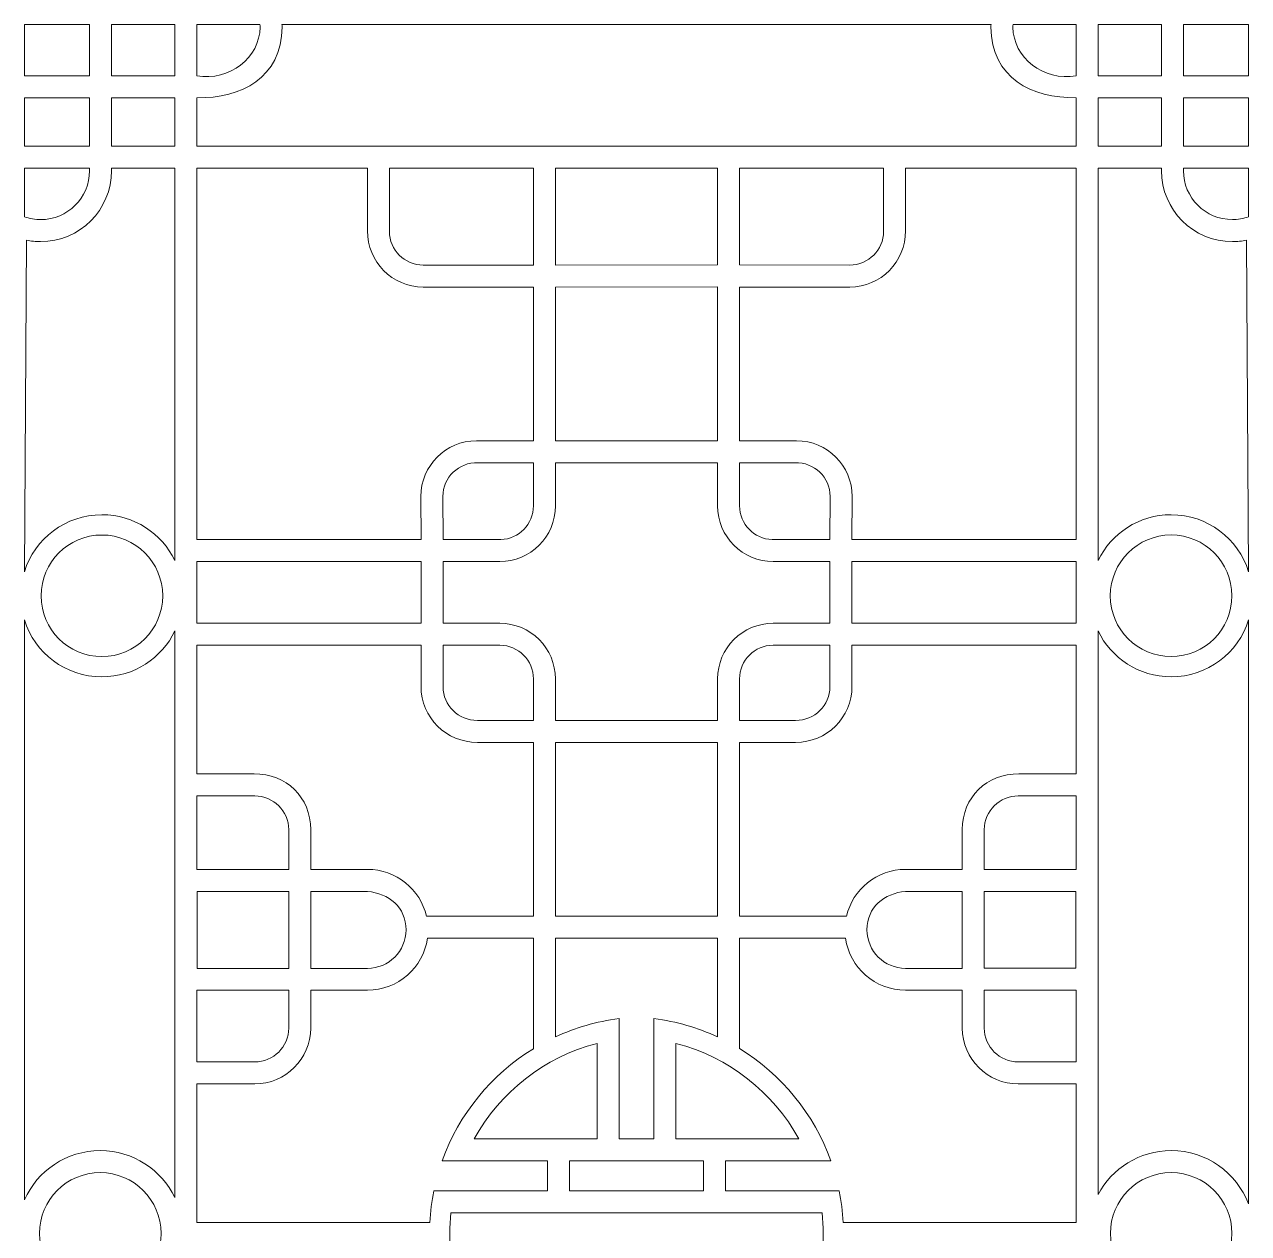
# Model space of a CAD drawing. Header units: centimetres. Extents: x -73 to 202, y -95 to 130.
# Drawn here: x 101.6 to 201.7, y 3.7 to 102.6 of the extents above; entities that cross this region are included whole.
import ezdxf

# ---------------------------------------------------------------- set-up
doc = ezdxf.new("R2010")
doc.units = ezdxf.units.CM
doc.header["$MEASUREMENT"] = 0
doc.layers.add('layer 1', color=7, linetype='Continuous')

msp = doc.modelspace()

# ---------------------------------------------------------------- linework, layer by layer
at = {"layer": 'layer 1', "color": 230, "lineweight": 9}
for points in [[(101.58442, 98.3899), (106.90732, 98.3899), (106.90732, 102.58978), (101.58442, 102.58978), (101.58442, 98.3899)], [(108.7075, 98.38774), (113.89424, 98.38774), (113.89424, 102.5901), (108.7075, 102.5901), (108.7075, 98.38774)], [(189.43312, 98.38934), (194.61986, 98.38934), (194.61986, 102.5917), (189.43312, 102.5917), (189.43312, 98.38934)], [(196.42004, 98.3915), (201.74294, 98.3915), (201.74294, 102.59138), (196.42004, 102.59138), (196.42004, 98.3915)], [(101.58394, 92.63423), (106.9067, 92.63423), (106.9067, 96.58949), (101.58394, 96.58949), (101.58394, 92.63423)], [(108.7079, 92.63476), (113.89444, 92.63476), (113.89444, 96.5883), (108.7079, 96.5883), (108.7079, 92.63476)], [(189.43292, 92.63636), (194.61946, 92.63636), (194.61946, 96.5899), (189.43292, 96.5899), (189.43292, 92.63636)], [(196.42066, 92.63583), (201.74342, 92.63583), (201.74342, 96.59109), (196.42066, 96.59109), (196.42066, 92.63583)], [(115.694, 53.59298), (134.03264, 53.59298), (134.03264, 58.64164), (115.694, 58.64164), (115.694, 53.59298)], [(169.29472, 53.59458), (187.63336, 53.59458), (187.63336, 58.64324), (169.29472, 58.64324), (169.29472, 53.59458)], [(115.70183, 25.35569), (123.20957, 25.35569), (123.20957, 31.65437), (115.70183, 31.65437), (115.70183, 25.35569)], [(180.11779, 25.35729), (187.62553, 25.35729), (187.62553, 31.65597), (180.11779, 31.65597), (180.11779, 25.35729)]]:
    msp.add_lwpolyline(points, close=True, dxfattribs=at)
for centre, ratio in [((107.91822, 55.8404), 1), ((195.40914, 55.842), 1), ((107.7829, 3.66547), 0.99999799), ((195.4129, 3.66547), 0.99999799)]:
    msp.add_ellipse(centre, major_axis=(0, 4.97401), ratio=ratio, dxfattribs=at)
for points, knots in [([(115.69442, 98.39275), (115.69442, 98.39275), (115.69434, 102.59015), (115.69434, 102.59015), (115.69434, 102.59015), (115.69434, 102.59015), (120.85325, 102.58961), (120.85325, 102.58961), (120.85325, 102.58961), (120.857, 102.51862), (120.8589, 102.44714), (120.8589, 102.37522), (120.8589, 102.37522), (120.8589, 99.8697), (118.34498, 97.92873), (115.69442, 98.39275)], [0, 0, 0, 0, 0.2, 0.2, 0.2, 0.2, 0.4, 0.4, 0.4, 0.4, 0.6, 0.6, 0.6, 0.6, 1, 1, 1, 1]), ([(187.63289, 92.63593), (187.63289, 92.63593), (187.63293, 96.59963), (187.63293, 96.59963), (187.63293, 96.59963), (184.04746, 96.5294), (180.66846, 98.22794), (180.66846, 102.37682), (180.66846, 102.37682), (180.66846, 102.44859), (180.66977, 102.52006), (180.67235, 102.59121), (180.67235, 102.59121), (180.67235, 102.59121), (122.65501, 102.58961), (122.65501, 102.58961), (122.65501, 102.58961), (122.65759, 102.51846), (122.6589, 102.44699), (122.6589, 102.37522), (122.6589, 102.37522), (122.6589, 98.22634), (119.2799, 96.5278), (115.69443, 96.59803), (115.69443, 96.59803), (115.69443, 96.59803), (115.69447, 92.63433), (115.69447, 92.63433), (115.69447, 92.63433), (115.69447, 92.63433), (187.63289, 92.63593), (187.63289, 92.63593)], [0, 0, 0, 0, 0.111111111, 0.111111111, 0.111111111, 0.111111111, 0.222222222, 0.222222222, 0.222222222, 0.222222222, 0.333333333, 0.333333333, 0.333333333, 0.333333333, 0.444444444, 0.444444444, 0.444444444, 0.444444444, 0.555555556, 0.555555556, 0.555555556, 0.555555556, 0.666666667, 0.666666667, 0.666666667, 0.666666667, 0.777777778, 0.777777778, 0.777777778, 0.777777778, 1, 1, 1, 1]), ([(187.63294, 98.39435), (187.63294, 98.39435), (187.63302, 102.59175), (187.63302, 102.59175), (187.63302, 102.59175), (187.63302, 102.59175), (182.47411, 102.59121), (182.47411, 102.59121), (182.47411, 102.59121), (182.47036, 102.52022), (182.46846, 102.44874), (182.46846, 102.37682), (182.46846, 102.37682), (182.46846, 99.8713), (184.98238, 97.93033), (187.63294, 98.39435)], [0, 0, 0, 0, 0.2, 0.2, 0.2, 0.2, 0.4, 0.4, 0.4, 0.4, 0.6, 0.6, 0.6, 0.6, 1, 1, 1, 1]), ([(106.90777, 90.83418), (106.91152, 90.76319), (106.9078, 90.69706), (106.9078, 90.62516), (106.9078, 90.62516), (106.9078, 88.41642), (105.11656, 86.62516), (102.9078, 86.62516), (102.9078, 86.62516), (102.50279, 86.62516), (101.95339, 86.7305), (101.58492, 86.84249), (101.58492, 86.84249), (101.58492, 86.84249), (101.58426, 90.83347), (101.58426, 90.83347), (101.58426, 90.83347), (101.58426, 90.83347), (106.90777, 90.83418), (106.90777, 90.83418)], [0, 0, 0, 0, 0.166666667, 0.166666667, 0.166666667, 0.166666667, 0.333333333, 0.333333333, 0.333333333, 0.333333333, 0.5, 0.5, 0.5, 0.5, 0.666666667, 0.666666667, 0.666666667, 0.666666667, 1, 1, 1, 1]), ([(108.70779, 90.83445), (108.71037, 90.7633), (108.7078, 90.69693), (108.7078, 90.62516), (108.7078, 90.62516), (108.7078, 87.42245), (106.11051, 84.82516), (102.9078, 84.82516), (102.9078, 84.82516), (102.50898, 84.82516), (102.11952, 84.86543), (101.74332, 84.94214), (101.74332, 84.94214), (101.74332, 84.94214), (101.58443, 57.81235), (101.58443, 57.81235), (101.58443, 57.81235), (102.42427, 60.51184), (104.94275, 62.47242), (107.91822, 62.47242), (107.91822, 62.47242), (110.54823, 62.47242), (112.82123, 60.94067), (113.89354, 58.72081), (113.89354, 58.72081), (113.89354, 58.72081), (113.8946, 90.83455), (113.8946, 90.83455), (113.8946, 90.83455), (113.8946, 90.83455), (108.70779, 90.83445), (108.70779, 90.83445)], [0, 0, 0, 0, 0.111111111, 0.111111111, 0.111111111, 0.111111111, 0.222222222, 0.222222222, 0.222222222, 0.222222222, 0.333333333, 0.333333333, 0.333333333, 0.333333333, 0.444444444, 0.444444444, 0.444444444, 0.444444444, 0.555555556, 0.555555556, 0.555555556, 0.555555556, 0.666666667, 0.666666667, 0.666666667, 0.666666667, 0.777777778, 0.777777778, 0.777777778, 0.777777778, 1, 1, 1, 1]), ([(134.01605, 63.96794), (134.01605, 63.96794), (134.03181, 60.44192), (134.03181, 60.44192), (134.03181, 60.44192), (134.03181, 60.44192), (115.69689, 60.44192), (115.69689, 60.44192), (115.69689, 60.44192), (115.69689, 60.44192), (115.69689, 90.83497), (115.69689, 90.83497), (115.69689, 90.83497), (115.69689, 90.83497), (129.64792, 90.83497), (129.64792, 90.83497), (129.64792, 90.83497), (129.64792, 90.83497), (129.64825, 85.70645), (129.64825, 85.70645), (129.64825, 85.70645), (129.62653, 83.18581), (131.68417, 81.10655), (134.20616, 81.10655), (134.20616, 81.10655), (134.20616, 81.10655), (143.22987, 81.1078), (143.22987, 81.1078), (143.22987, 81.1078), (143.22987, 81.1078), (143.22987, 68.52436), (143.22987, 68.52436), (143.22987, 68.52436), (143.22987, 68.52436), (138.57415, 68.52604), (138.57415, 68.52604), (138.57415, 68.52604), (136.0572, 68.52604), (134.01605, 66.48488), (134.01605, 63.96794)], [0, 0, 0, 0, 0.090909091, 0.090909091, 0.090909091, 0.090909091, 0.181818182, 0.181818182, 0.181818182, 0.181818182, 0.272727273, 0.272727273, 0.272727273, 0.272727273, 0.363636364, 0.363636364, 0.363636364, 0.363636364, 0.454545455, 0.454545455, 0.454545455, 0.454545455, 0.545454545, 0.545454545, 0.545454545, 0.545454545, 0.636363636, 0.636363636, 0.636363636, 0.636363636, 0.727272727, 0.727272727, 0.727272727, 0.727272727, 0.818181818, 0.818181818, 0.818181818, 0.818181818, 1, 1, 1, 1]), ([(131.44808, 85.66471), (131.44808, 85.66471), (131.44808, 90.83596), (131.44808, 90.83596), (131.44808, 90.83596), (131.44808, 90.83596), (143.22941, 90.83596), (143.22941, 90.83596), (143.22941, 90.83596), (143.22941, 90.83596), (143.22941, 82.90855), (143.22941, 82.90855), (143.22941, 82.90855), (143.22941, 82.90855), (134.20616, 82.90657), (134.20616, 82.90657), (134.20616, 82.90657), (132.68317, 82.90657), (131.44808, 84.14172), (131.44808, 85.66471)], [0, 0, 0, 0, 0.166666667, 0.166666667, 0.166666667, 0.166666667, 0.333333333, 0.333333333, 0.333333333, 0.333333333, 0.5, 0.5, 0.5, 0.5, 0.666666667, 0.666666667, 0.666666667, 0.666666667, 1, 1, 1, 1]), ([(145.02954, 82.90855), (145.02954, 82.90855), (145.02954, 90.83497), (145.02954, 90.83497), (145.02954, 90.83497), (145.02954, 90.83497), (158.29782, 90.83657), (158.29782, 90.83657), (158.29782, 90.83657), (158.29782, 90.83657), (158.29782, 82.91015), (158.29782, 82.91015), (158.29782, 82.91015), (158.29782, 82.91015), (145.02954, 82.90855), (145.02954, 82.90855)], [0, 0, 0, 0, 0.2, 0.2, 0.2, 0.2, 0.4, 0.4, 0.4, 0.4, 0.6, 0.6, 0.6, 0.6, 1, 1, 1, 1]), ([(169.31131, 63.96954), (169.31131, 63.96954), (169.29555, 60.44352), (169.29555, 60.44352), (169.29555, 60.44352), (169.29555, 60.44352), (187.63047, 60.44352), (187.63047, 60.44352), (187.63047, 60.44352), (187.63047, 60.44352), (187.63047, 90.83657), (187.63047, 90.83657), (187.63047, 90.83657), (187.63047, 90.83657), (173.67944, 90.83657), (173.67944, 90.83657), (173.67944, 90.83657), (173.67944, 90.83657), (173.67911, 85.70805), (173.67911, 85.70805), (173.67911, 85.70805), (173.70083, 83.18741), (171.64319, 81.10815), (169.1212, 81.10815), (169.1212, 81.10815), (169.1212, 81.10815), (160.09749, 81.1094), (160.09749, 81.1094), (160.09749, 81.1094), (160.09749, 81.1094), (160.09749, 68.52596), (160.09749, 68.52596), (160.09749, 68.52596), (160.09749, 68.52596), (164.75321, 68.52764), (164.75321, 68.52764), (164.75321, 68.52764), (167.27016, 68.52764), (169.31131, 66.48648), (169.31131, 63.96954)], [0, 0, 0, 0, 0.090909091, 0.090909091, 0.090909091, 0.090909091, 0.181818182, 0.181818182, 0.181818182, 0.181818182, 0.272727273, 0.272727273, 0.272727273, 0.272727273, 0.363636364, 0.363636364, 0.363636364, 0.363636364, 0.454545455, 0.454545455, 0.454545455, 0.454545455, 0.545454545, 0.545454545, 0.545454545, 0.545454545, 0.636363636, 0.636363636, 0.636363636, 0.636363636, 0.727272727, 0.727272727, 0.727272727, 0.727272727, 0.818181818, 0.818181818, 0.818181818, 0.818181818, 1, 1, 1, 1]), ([(171.87928, 85.66631), (171.87928, 85.66631), (171.87928, 90.83756), (171.87928, 90.83756), (171.87928, 90.83756), (171.87928, 90.83756), (160.09795, 90.83756), (160.09795, 90.83756), (160.09795, 90.83756), (160.09795, 90.83756), (160.09795, 82.91015), (160.09795, 82.91015), (160.09795, 82.91015), (160.09795, 82.91015), (169.1212, 82.90817), (169.1212, 82.90817), (169.1212, 82.90817), (170.64419, 82.90817), (171.87928, 84.14332), (171.87928, 85.66631)], [0, 0, 0, 0, 0.166666667, 0.166666667, 0.166666667, 0.166666667, 0.333333333, 0.333333333, 0.333333333, 0.333333333, 0.5, 0.5, 0.5, 0.5, 0.666666667, 0.666666667, 0.666666667, 0.666666667, 1, 1, 1, 1]), ([(194.61957, 90.83605), (194.61699, 90.7649), (194.61956, 90.69853), (194.61956, 90.62676), (194.61956, 90.62676), (194.61956, 87.42405), (197.21685, 84.82676), (200.41956, 84.82676), (200.41956, 84.82676), (200.81838, 84.82676), (201.20784, 84.86703), (201.58404, 84.94374), (201.58404, 84.94374), (201.58404, 84.94374), (201.74293, 57.81395), (201.74293, 57.81395), (201.74293, 57.81395), (200.90309, 60.51344), (198.38461, 62.47402), (195.40914, 62.47402), (195.40914, 62.47402), (192.77913, 62.47402), (190.50612, 60.94237), (189.43381, 58.72249), (189.43381, 58.72249), (189.43381, 58.72249), (189.43276, 90.83615), (189.43276, 90.83615), (189.43276, 90.83615), (189.43276, 90.83615), (194.61957, 90.83605), (194.61957, 90.83605)], [0, 0, 0, 0, 0.111111111, 0.111111111, 0.111111111, 0.111111111, 0.222222222, 0.222222222, 0.222222222, 0.222222222, 0.333333333, 0.333333333, 0.333333333, 0.333333333, 0.444444444, 0.444444444, 0.444444444, 0.444444444, 0.555555556, 0.555555556, 0.555555556, 0.555555556, 0.666666667, 0.666666667, 0.666666667, 0.666666667, 0.777777778, 0.777777778, 0.777777778, 0.777777778, 1, 1, 1, 1]), ([(196.41959, 90.83578), (196.41584, 90.76479), (196.41956, 90.69866), (196.41956, 90.62676), (196.41956, 90.62676), (196.41956, 88.41802), (198.2108, 86.62676), (200.41956, 86.62676), (200.41956, 86.62676), (200.82457, 86.62676), (201.37397, 86.7321), (201.74244, 86.84409), (201.74244, 86.84409), (201.74244, 86.84409), (201.7431, 90.83507), (201.7431, 90.83507), (201.7431, 90.83507), (201.7431, 90.83507), (196.41959, 90.83578), (196.41959, 90.83578)], [0, 0, 0, 0, 0.166666667, 0.166666667, 0.166666667, 0.166666667, 0.333333333, 0.333333333, 0.333333333, 0.333333333, 0.5, 0.5, 0.5, 0.5, 0.666666667, 0.666666667, 0.666666667, 0.666666667, 1, 1, 1, 1]), ([(158.29786, 68.52811), (158.29786, 68.52811), (158.29786, 81.10982), (158.29786, 81.10982), (158.29786, 81.10982), (158.29786, 81.10982), (145.0295, 81.10822), (145.0295, 81.10822), (145.0295, 81.10822), (145.0295, 81.10822), (145.0295, 68.52651), (145.0295, 68.52651), (145.0295, 68.52651), (145.0295, 68.52651), (158.29786, 68.52811), (158.29786, 68.52811)], [0, 0, 0, 0, 0.2, 0.2, 0.2, 0.2, 0.4, 0.4, 0.4, 0.4, 0.6, 0.6, 0.6, 0.6, 1, 1, 1, 1]), ([(140.56008, 60.44197), (140.56008, 60.44197), (135.83295, 60.44197), (135.83295, 60.44197), (135.83295, 60.44197), (135.83295, 60.44197), (135.81605, 63.96794), (135.81605, 63.96794), (135.81605, 63.96794), (135.81605, 65.53106), (137.13328, 66.78823), (138.69112, 66.72359), (138.69112, 66.72359), (138.69112, 66.72359), (143.22934, 66.72603), (143.22934, 66.72603), (143.22934, 66.72603), (143.22934, 66.72603), (143.2294, 63.20008), (143.2294, 63.20008), (143.2294, 63.20008), (143.2294, 61.70679), (142.042, 60.48886), (140.56008, 60.44197)], [0, 0, 0, 0, 0.142857143, 0.142857143, 0.142857143, 0.142857143, 0.285714286, 0.285714286, 0.285714286, 0.285714286, 0.428571429, 0.428571429, 0.428571429, 0.428571429, 0.571428571, 0.571428571, 0.571428571, 0.571428571, 0.714285714, 0.714285714, 0.714285714, 0.714285714, 1, 1, 1, 1]), ([(158.29719, 45.64772), (158.29719, 45.64772), (158.29678, 49.03579), (158.29678, 49.03579), (158.29678, 49.03579), (158.29678, 51.55271), (160.33794, 53.59387), (162.85489, 53.59387), (162.85489, 53.59387), (162.85489, 53.59387), (167.49441, 53.59457), (167.49441, 53.59457), (167.49441, 53.59457), (167.49441, 53.59457), (167.49441, 58.64527), (167.49441, 58.64527), (167.49441, 58.64527), (167.49441, 58.64527), (162.85606, 58.64357), (162.85606, 58.64357), (162.85606, 58.64357), (160.33912, 58.64357), (158.29796, 60.68473), (158.29796, 63.20168), (158.29796, 63.20168), (158.29796, 63.20168), (158.29719, 66.72541), (158.29719, 66.72541), (158.29719, 66.72541), (158.29719, 66.72541), (145.03017, 66.72381), (145.03017, 66.72381), (145.03017, 66.72381), (145.03017, 66.72381), (145.0294, 63.20008), (145.0294, 63.20008), (145.0294, 63.20008), (145.0294, 60.68313), (142.98824, 58.64197), (140.4713, 58.64197), (140.4713, 58.64197), (140.4713, 58.64197), (135.83295, 58.64367), (135.83295, 58.64367), (135.83295, 58.64367), (135.83295, 58.64367), (135.83295, 53.59297), (135.83295, 53.59297), (135.83295, 53.59297), (135.83295, 53.59297), (140.47247, 53.59227), (140.47247, 53.59227), (140.47247, 53.59227), (142.98942, 53.59227), (145.03058, 51.55111), (145.03058, 49.03419), (145.03058, 49.03419), (145.03058, 49.03419), (145.03017, 45.64612), (145.03017, 45.64612), (145.03017, 45.64612), (145.03017, 45.64612), (158.29719, 45.64772), (158.29719, 45.64772)], [0, 0, 0, 0, 0.058823529, 0.058823529, 0.058823529, 0.058823529, 0.117647059, 0.117647059, 0.117647059, 0.117647059, 0.176470588, 0.176470588, 0.176470588, 0.176470588, 0.235294118, 0.235294118, 0.235294118, 0.235294118, 0.294117647, 0.294117647, 0.294117647, 0.294117647, 0.352941176, 0.352941176, 0.352941176, 0.352941176, 0.411764706, 0.411764706, 0.411764706, 0.411764706, 0.470588235, 0.470588235, 0.470588235, 0.470588235, 0.529411765, 0.529411765, 0.529411765, 0.529411765, 0.588235294, 0.588235294, 0.588235294, 0.588235294, 0.647058824, 0.647058824, 0.647058824, 0.647058824, 0.705882353, 0.705882353, 0.705882353, 0.705882353, 0.764705882, 0.764705882, 0.764705882, 0.764705882, 0.823529412, 0.823529412, 0.823529412, 0.823529412, 0.882352941, 0.882352941, 0.882352941, 0.882352941, 1, 1, 1, 1]), ([(162.76728, 60.44357), (162.76728, 60.44357), (167.49441, 60.44357), (167.49441, 60.44357), (167.49441, 60.44357), (167.49441, 60.44357), (167.51131, 63.96954), (167.51131, 63.96954), (167.51131, 63.96954), (167.51131, 65.53266), (166.19408, 66.78983), (164.63624, 66.72519), (164.63624, 66.72519), (164.63624, 66.72519), (160.09802, 66.72763), (160.09802, 66.72763), (160.09802, 66.72763), (160.09802, 66.72763), (160.09796, 63.20168), (160.09796, 63.20168), (160.09796, 63.20168), (160.09796, 61.70839), (161.28536, 60.49046), (162.76728, 60.44357)], [0, 0, 0, 0, 0.142857143, 0.142857143, 0.142857143, 0.142857143, 0.285714286, 0.285714286, 0.285714286, 0.285714286, 0.428571429, 0.428571429, 0.428571429, 0.428571429, 0.571428571, 0.571428571, 0.571428571, 0.571428571, 0.714285714, 0.714285714, 0.714285714, 0.714285714, 1, 1, 1, 1]), ([(101.58444, 6.40206), (101.58444, 6.40206), (101.58443, 53.86844), (101.58443, 53.86844), (101.58443, 53.86844), (102.42426, 51.16895), (104.94274, 49.20837), (107.91822, 49.20837), (107.91822, 49.20837), (110.54897, 49.20837), (112.82252, 50.74098), (113.89446, 52.96185), (113.89446, 52.96185), (113.89446, 52.96185), (113.89391, 6.59135), (113.89391, 6.59135), (113.89391, 6.59135), (112.80191, 8.86747), (110.47562, 10.43948), (107.7829, 10.43948), (107.7829, 10.43948), (105.01613, 10.43948), (102.63605, 8.77992), (101.58444, 6.40206)], [0, 0, 0, 0, 0.142857143, 0.142857143, 0.142857143, 0.142857143, 0.285714286, 0.285714286, 0.285714286, 0.285714286, 0.428571429, 0.428571429, 0.428571429, 0.428571429, 0.571428571, 0.571428571, 0.571428571, 0.571428571, 0.714285714, 0.714285714, 0.714285714, 0.714285714, 1, 1, 1, 1]), ([(189.43314, 6.85129), (189.43314, 6.85129), (189.4329, 52.96345), (189.4329, 52.96345), (189.4329, 52.96345), (190.50484, 50.74258), (192.77839, 49.20997), (195.40914, 49.20997), (195.40914, 49.20997), (198.38462, 49.20997), (200.9031, 51.17055), (201.74293, 53.87004), (201.74293, 53.87004), (201.74293, 53.87004), (201.74302, 6.08189), (201.74302, 6.08189), (201.74302, 6.08189), (200.76963, 8.62955), (198.3022, 10.43948), (195.4129, 10.43948), (195.4129, 10.43948), (192.82386, 10.43948), (190.57326, 8.98642), (189.43314, 6.85129)], [0, 0, 0, 0, 0.142857143, 0.142857143, 0.142857143, 0.142857143, 0.285714286, 0.285714286, 0.285714286, 0.285714286, 0.428571429, 0.428571429, 0.428571429, 0.428571429, 0.571428571, 0.571428571, 0.571428571, 0.571428571, 0.714285714, 0.714285714, 0.714285714, 0.714285714, 1, 1, 1, 1]), ([(143.22987, 43.84733), (143.22987, 43.84733), (138.64263, 43.84733), (138.64263, 43.84733), (138.64263, 43.84733), (136.11872, 43.81996), (134.03194, 45.8861), (134.03194, 48.40848), (134.03194, 48.40848), (134.03194, 48.40848), (134.03307, 51.79228), (134.03307, 51.79228), (134.03307, 51.79228), (134.03307, 51.79228), (115.69442, 51.79228), (115.69442, 51.79228), (115.69442, 51.79228), (115.69442, 51.79228), (115.69442, 41.26431), (115.69442, 41.26431), (115.69442, 41.26431), (115.69442, 41.26431), (120.3696, 41.26257), (120.3696, 41.26257), (120.3696, 41.26257), (122.99218, 41.29251), (125.01153, 39.35405), (125.01153, 36.7048), (125.01153, 36.7048), (125.01153, 36.7048), (125.01153, 33.45522), (125.01153, 33.45522), (125.01153, 33.45522), (125.01153, 33.45522), (129.64825, 33.45522), (129.64825, 33.45522), (129.64825, 33.45522), (131.99933, 33.45522), (133.97049, 31.81586), (134.47702, 29.61837), (134.47702, 29.61837), (134.47702, 29.61837), (143.22987, 29.62033), (143.22987, 29.62033), (143.22987, 29.62033), (143.22987, 29.62033), (143.22987, 43.84733), (143.22987, 43.84733)], [0, 0, 0, 0, 0.076923077, 0.076923077, 0.076923077, 0.076923077, 0.153846154, 0.153846154, 0.153846154, 0.153846154, 0.230769231, 0.230769231, 0.230769231, 0.230769231, 0.307692308, 0.307692308, 0.307692308, 0.307692308, 0.384615385, 0.384615385, 0.384615385, 0.384615385, 0.461538462, 0.461538462, 0.461538462, 0.461538462, 0.538461538, 0.538461538, 0.538461538, 0.538461538, 0.615384615, 0.615384615, 0.615384615, 0.615384615, 0.692307692, 0.692307692, 0.692307692, 0.692307692, 0.769230769, 0.769230769, 0.769230769, 0.769230769, 0.846153846, 0.846153846, 0.846153846, 0.846153846, 1, 1, 1, 1]), ([(138.64262, 45.64639), (138.64262, 45.64639), (143.22934, 45.64639), (143.22934, 45.64639), (143.22934, 45.64639), (143.22934, 45.64639), (143.23059, 49.03418), (143.23059, 49.03418), (143.23059, 49.03418), (143.23059, 50.55717), (142.00939, 51.79228), (140.48639, 51.79228), (140.48639, 51.79228), (140.48639, 51.79228), (135.83194, 51.79228), (135.83194, 51.79228), (135.83194, 51.79228), (135.83194, 51.79228), (135.83195, 48.41163), (135.83195, 48.41163), (135.83195, 48.41163), (135.83195, 46.87964), (137.1113, 45.61841), (138.64262, 45.64639)], [0, 0, 0, 0, 0.142857143, 0.142857143, 0.142857143, 0.142857143, 0.285714286, 0.285714286, 0.285714286, 0.285714286, 0.428571429, 0.428571429, 0.428571429, 0.428571429, 0.571428571, 0.571428571, 0.571428571, 0.571428571, 0.714285714, 0.714285714, 0.714285714, 0.714285714, 1, 1, 1, 1]), ([(164.68474, 45.64799), (164.68474, 45.64799), (160.09802, 45.64799), (160.09802, 45.64799), (160.09802, 45.64799), (160.09802, 45.64799), (160.09677, 49.03578), (160.09677, 49.03578), (160.09677, 49.03578), (160.09677, 50.55877), (161.31797, 51.79388), (162.84097, 51.79388), (162.84097, 51.79388), (162.84097, 51.79388), (167.49542, 51.79388), (167.49542, 51.79388), (167.49542, 51.79388), (167.49542, 51.79388), (167.49541, 48.41323), (167.49541, 48.41323), (167.49541, 48.41323), (167.49541, 46.88124), (166.21606, 45.62001), (164.68474, 45.64799)], [0, 0, 0, 0, 0.142857143, 0.142857143, 0.142857143, 0.142857143, 0.285714286, 0.285714286, 0.285714286, 0.285714286, 0.428571429, 0.428571429, 0.428571429, 0.428571429, 0.571428571, 0.571428571, 0.571428571, 0.571428571, 0.714285714, 0.714285714, 0.714285714, 0.714285714, 1, 1, 1, 1]), ([(160.09749, 43.84893), (160.09749, 43.84893), (164.68473, 43.84893), (164.68473, 43.84893), (164.68473, 43.84893), (167.20864, 43.82156), (169.29542, 45.8877), (169.29542, 48.41008), (169.29542, 48.41008), (169.29542, 48.41008), (169.29429, 51.79388), (169.29429, 51.79388), (169.29429, 51.79388), (169.29429, 51.79388), (187.63294, 51.79388), (187.63294, 51.79388), (187.63294, 51.79388), (187.63294, 51.79388), (187.63294, 41.26591), (187.63294, 41.26591), (187.63294, 41.26591), (187.63294, 41.26591), (182.95776, 41.26417), (182.95776, 41.26417), (182.95776, 41.26417), (180.33518, 41.29411), (178.31583, 39.35565), (178.31583, 36.7064), (178.31583, 36.7064), (178.31583, 36.7064), (178.31583, 33.45682), (178.31583, 33.45682), (178.31583, 33.45682), (178.31583, 33.45682), (173.67911, 33.45682), (173.67911, 33.45682), (173.67911, 33.45682), (171.32803, 33.45682), (169.35687, 31.81746), (168.85034, 29.61997), (168.85034, 29.61997), (168.85034, 29.61997), (160.09749, 29.62193), (160.09749, 29.62193), (160.09749, 29.62193), (160.09749, 29.62193), (160.09749, 43.84893), (160.09749, 43.84893)], [0, 0, 0, 0, 0.076923077, 0.076923077, 0.076923077, 0.076923077, 0.153846154, 0.153846154, 0.153846154, 0.153846154, 0.230769231, 0.230769231, 0.230769231, 0.230769231, 0.307692308, 0.307692308, 0.307692308, 0.307692308, 0.384615385, 0.384615385, 0.384615385, 0.384615385, 0.461538462, 0.461538462, 0.461538462, 0.461538462, 0.538461538, 0.538461538, 0.538461538, 0.538461538, 0.615384615, 0.615384615, 0.615384615, 0.615384615, 0.692307692, 0.692307692, 0.692307692, 0.692307692, 0.769230769, 0.769230769, 0.769230769, 0.769230769, 0.846153846, 0.846153846, 0.846153846, 0.846153846, 1, 1, 1, 1]), ([(145.02847, 29.6193), (145.02847, 29.6193), (145.02847, 43.84679), (145.02847, 43.84679), (145.02847, 43.84679), (145.02847, 43.84679), (158.29889, 43.84839), (158.29889, 43.84839), (158.29889, 43.84839), (158.29889, 43.84839), (158.29889, 29.6209), (158.29889, 29.6209), (158.29889, 29.6209), (158.29889, 29.6209), (145.02847, 29.6193), (145.02847, 29.6193)], [0, 0, 0, 0, 0.2, 0.2, 0.2, 0.2, 0.4, 0.4, 0.4, 0.4, 0.6, 0.6, 0.6, 0.6, 1, 1, 1, 1]), ([(123.21011, 36.70482), (123.21011, 36.70482), (123.21011, 33.45423), (123.21011, 33.45423), (123.21011, 33.45423), (123.21011, 33.45423), (115.69429, 33.45423), (115.69429, 33.45423), (115.69429, 33.45423), (115.69429, 33.45423), (115.69429, 39.46289), (115.69429, 39.46289), (115.69429, 39.46289), (115.69429, 39.46289), (120.42484, 39.46289), (120.42484, 39.46289), (120.42484, 39.46289), (121.94784, 39.46289), (123.21011, 38.22781), (123.21011, 36.70482)], [0, 0, 0, 0, 0.166666667, 0.166666667, 0.166666667, 0.166666667, 0.333333333, 0.333333333, 0.333333333, 0.333333333, 0.5, 0.5, 0.5, 0.5, 0.666666667, 0.666666667, 0.666666667, 0.666666667, 1, 1, 1, 1]), ([(180.11725, 36.70642), (180.11725, 36.70642), (180.11725, 33.45583), (180.11725, 33.45583), (180.11725, 33.45583), (180.11725, 33.45583), (187.63307, 33.45583), (187.63307, 33.45583), (187.63307, 33.45583), (187.63307, 33.45583), (187.63307, 39.46449), (187.63307, 39.46449), (187.63307, 39.46449), (187.63307, 39.46449), (182.90252, 39.46449), (182.90252, 39.46449), (182.90252, 39.46449), (181.37952, 39.46449), (180.11725, 38.22941), (180.11725, 36.70642)], [0, 0, 0, 0, 0.166666667, 0.166666667, 0.166666667, 0.166666667, 0.333333333, 0.333333333, 0.333333333, 0.333333333, 0.5, 0.5, 0.5, 0.5, 0.666666667, 0.666666667, 0.666666667, 0.666666667, 1, 1, 1, 1]), ([(129.64824, 25.35298), (129.64824, 25.35298), (125.01511, 25.35298), (125.01511, 25.35298), (125.01511, 25.35298), (125.01511, 25.35298), (125.01511, 31.65488), (125.01511, 31.65488), (125.01511, 31.65488), (125.01511, 31.65488), (129.64828, 31.65415), (129.64828, 31.65415), (129.64828, 31.65415), (131.3936, 31.48172), (132.80346, 30.39336), (132.80346, 28.50177), (132.80346, 28.50177), (132.80346, 26.76067), (131.38935, 25.35298), (129.64824, 25.35298)], [0, 0, 0, 0, 0.166666667, 0.166666667, 0.166666667, 0.166666667, 0.333333333, 0.333333333, 0.333333333, 0.333333333, 0.5, 0.5, 0.5, 0.5, 0.666666667, 0.666666667, 0.666666667, 0.666666667, 1, 1, 1, 1]), ([(173.67912, 25.35458), (173.67912, 25.35458), (178.31225, 25.35458), (178.31225, 25.35458), (178.31225, 25.35458), (178.31225, 25.35458), (178.31225, 31.65648), (178.31225, 31.65648), (178.31225, 31.65648), (178.31225, 31.65648), (173.67908, 31.65575), (173.67908, 31.65575), (173.67908, 31.65575), (171.93376, 31.48332), (170.5239, 30.39496), (170.5239, 28.50337), (170.5239, 28.50337), (170.5239, 26.76227), (171.93801, 25.35458), (173.67912, 25.35458)], [0, 0, 0, 0, 0.166666667, 0.166666667, 0.166666667, 0.166666667, 0.333333333, 0.333333333, 0.333333333, 0.333333333, 0.5, 0.5, 0.5, 0.5, 0.666666667, 0.666666667, 0.666666667, 0.666666667, 1, 1, 1, 1]), ([(134.76172, 4.55546), (134.80502, 5.42734), (134.91235, 6.29848), (135.08387, 7.15217), (135.08387, 7.15217), (135.08387, 7.15217), (144.38457, 7.13815), (144.38457, 7.13815), (144.38457, 7.13815), (144.38457, 7.13815), (144.38457, 9.59898), (144.38457, 9.59898), (144.38457, 9.59898), (144.38457, 9.59898), (135.76211, 9.59877), (135.76211, 9.59877), (135.76211, 9.59877), (137.13433, 13.44611), (139.79752, 16.6811), (143.22987, 18.78185), (143.22987, 18.78185), (143.22987, 18.78185), (143.22987, 27.81637), (143.22987, 27.81637), (143.22987, 27.81637), (143.22987, 27.81637), (134.5565, 27.81637), (134.5565, 27.81637), (134.5565, 27.81637), (134.22352, 25.40456), (132.1481, 23.57192), (129.6449, 23.57192), (129.6449, 23.57192), (129.6449, 23.57192), (125.00971, 23.57174), (125.00971, 23.57174), (125.00971, 23.57174), (125.00971, 23.57174), (125.00943, 20.46365), (125.00943, 20.46365), (125.00943, 20.46365), (125.00943, 17.94878), (122.94123, 15.88698), (120.42725, 15.89937), (120.42725, 15.89937), (120.42725, 15.89937), (115.6944, 15.90037), (115.6944, 15.90037), (115.6944, 15.90037), (115.6944, 15.90037), (115.69615, 4.55546), (115.69615, 4.55546), (115.69615, 4.55546), (115.69615, 4.55546), (134.76172, 4.55546), (134.76172, 4.55546)], [0, 0, 0, 0, 0.066666667, 0.066666667, 0.066666667, 0.066666667, 0.133333333, 0.133333333, 0.133333333, 0.133333333, 0.2, 0.2, 0.2, 0.2, 0.266666667, 0.266666667, 0.266666667, 0.266666667, 0.333333333, 0.333333333, 0.333333333, 0.333333333, 0.4, 0.4, 0.4, 0.4, 0.466666667, 0.466666667, 0.466666667, 0.466666667, 0.533333333, 0.533333333, 0.533333333, 0.533333333, 0.6, 0.6, 0.6, 0.6, 0.666666667, 0.666666667, 0.666666667, 0.666666667, 0.733333333, 0.733333333, 0.733333333, 0.733333333, 0.8, 0.8, 0.8, 0.8, 0.866666667, 0.866666667, 0.866666667, 0.866666667, 1, 1, 1, 1]), ([(145.02976, 27.81886), (145.02976, 27.81886), (145.02596, 19.74367), (145.02596, 19.74367), (145.02596, 19.74367), (146.64444, 20.49389), (148.39496, 21.00729), (150.23299, 21.23932), (150.23299, 21.23932), (150.23299, 21.23932), (150.23503, 11.39773), (150.23503, 11.39773), (150.23503, 11.39773), (150.23503, 11.39773), (153.0925, 11.39933), (153.0925, 11.39933), (153.0925, 11.39933), (153.0925, 11.39933), (153.09437, 21.24092), (153.09437, 21.24092), (153.09437, 21.24092), (154.9324, 21.00889), (156.68292, 20.49549), (158.3014, 19.74527), (158.3014, 19.74527), (158.3014, 19.74527), (158.2976, 27.82046), (158.2976, 27.82046), (158.2976, 27.82046), (158.2976, 27.82046), (145.02976, 27.81886), (145.02976, 27.81886)], [0, 0, 0, 0, 0.111111111, 0.111111111, 0.111111111, 0.111111111, 0.222222222, 0.222222222, 0.222222222, 0.222222222, 0.333333333, 0.333333333, 0.333333333, 0.333333333, 0.444444444, 0.444444444, 0.444444444, 0.444444444, 0.555555556, 0.555555556, 0.555555556, 0.555555556, 0.666666667, 0.666666667, 0.666666667, 0.666666667, 0.777777778, 0.777777778, 0.777777778, 0.777777778, 1, 1, 1, 1]), ([(187.63468, 4.55546), (187.63468, 4.55546), (187.63296, 15.90197), (187.63296, 15.90197), (187.63296, 15.90197), (187.63296, 15.90197), (182.90011, 15.90097), (182.90011, 15.90097), (182.90011, 15.90097), (180.38613, 15.88858), (178.31793, 17.95038), (178.31793, 20.46525), (178.31793, 20.46525), (178.31793, 20.46525), (178.31765, 23.57334), (178.31765, 23.57334), (178.31765, 23.57334), (178.31765, 23.57334), (173.68246, 23.57352), (173.68246, 23.57352), (173.68246, 23.57352), (171.17926, 23.57352), (169.10384, 25.40616), (168.77086, 27.81797), (168.77086, 27.81797), (168.77086, 27.81797), (160.09749, 27.81797), (160.09749, 27.81797), (160.09749, 27.81797), (160.09749, 27.81797), (160.09749, 18.78345), (160.09749, 18.78345), (160.09749, 18.78345), (163.52984, 16.6827), (166.19303, 13.44771), (167.56525, 9.60037), (167.56525, 9.60037), (167.56525, 9.60037), (158.94279, 9.60058), (158.94279, 9.60058), (158.94279, 9.60058), (158.94279, 9.60058), (158.94279, 7.13975), (158.94279, 7.13975), (158.94279, 7.13975), (158.94279, 7.13975), (168.24349, 7.15377), (168.24349, 7.15377), (168.24349, 7.15377), (168.41495, 6.30039), (168.52687, 5.42807), (168.57232, 4.55546), (168.57232, 4.55546), (168.57232, 4.55546), (187.63468, 4.55546), (187.63468, 4.55546)], [0, 0, 0, 0, 0.066666667, 0.066666667, 0.066666667, 0.066666667, 0.133333333, 0.133333333, 0.133333333, 0.133333333, 0.2, 0.2, 0.2, 0.2, 0.266666667, 0.266666667, 0.266666667, 0.266666667, 0.333333333, 0.333333333, 0.333333333, 0.333333333, 0.4, 0.4, 0.4, 0.4, 0.466666667, 0.466666667, 0.466666667, 0.466666667, 0.533333333, 0.533333333, 0.533333333, 0.533333333, 0.6, 0.6, 0.6, 0.6, 0.666666667, 0.666666667, 0.666666667, 0.666666667, 0.733333333, 0.733333333, 0.733333333, 0.733333333, 0.8, 0.8, 0.8, 0.8, 0.866666667, 0.866666667, 0.866666667, 0.866666667, 1, 1, 1, 1]), ([(120.42696, 17.69907), (120.42696, 17.69907), (115.6944, 17.69907), (115.6944, 17.69907), (115.6944, 17.69907), (115.6944, 17.69907), (115.6944, 23.57246), (115.6944, 23.57246), (115.6944, 23.57246), (115.6944, 23.57246), (123.20933, 23.57246), (123.20933, 23.57246), (123.20933, 23.57246), (123.20933, 23.57246), (123.20943, 20.46365), (123.20943, 20.46365), (123.20943, 20.46365), (123.20943, 18.93841), (121.9518, 17.68591), (120.42696, 17.69907)], [0, 0, 0, 0, 0.166666667, 0.166666667, 0.166666667, 0.166666667, 0.333333333, 0.333333333, 0.333333333, 0.333333333, 0.5, 0.5, 0.5, 0.5, 0.666666667, 0.666666667, 0.666666667, 0.666666667, 1, 1, 1, 1]), ([(182.9004, 17.70067), (182.9004, 17.70067), (187.63296, 17.70067), (187.63296, 17.70067), (187.63296, 17.70067), (187.63296, 17.70067), (187.63296, 23.57406), (187.63296, 23.57406), (187.63296, 23.57406), (187.63296, 23.57406), (180.11803, 23.57406), (180.11803, 23.57406), (180.11803, 23.57406), (180.11803, 23.57406), (180.11793, 20.46525), (180.11793, 20.46525), (180.11793, 20.46525), (180.11793, 18.94001), (181.37556, 17.68751), (182.9004, 17.70067)], [0, 0, 0, 0, 0.166666667, 0.166666667, 0.166666667, 0.166666667, 0.333333333, 0.333333333, 0.333333333, 0.333333333, 0.5, 0.5, 0.5, 0.5, 0.666666667, 0.666666667, 0.666666667, 0.666666667, 1, 1, 1, 1]), ([(138.37884, 11.39104), (138.37884, 11.39104), (148.43503, 11.39671), (148.43503, 11.39671), (148.43503, 11.39671), (148.43503, 11.39671), (148.43585, 19.21348), (148.43585, 19.21348), (148.43585, 19.21348), (144.10861, 18.09365), (140.48758, 15.21729), (138.37884, 11.39104)], [0, 0, 0, 0, 0.25, 0.25, 0.25, 0.25, 0.5, 0.5, 0.5, 0.5, 1, 1, 1, 1]), ([(154.89233, 11.39831), (154.89233, 11.39831), (164.94868, 11.39272), (164.94868, 11.39272), (164.94868, 11.39272), (162.83994, 15.21897), (159.21957, 18.09404), (154.89233, 19.21387), (154.89233, 19.21387), (154.89233, 19.21387), (154.89233, 11.39831), (154.89233, 11.39831)], [0, 0, 0, 0, 0.25, 0.25, 0.25, 0.25, 0.5, 0.5, 0.5, 0.5, 1, 1, 1, 1]), ([(146.18457, 7.14127), (146.18457, 7.14127), (146.18457, 9.59898), (146.18457, 9.59898), (146.18457, 9.59898), (146.18457, 9.59898), (157.14279, 9.60058), (157.14279, 9.60058), (157.14279, 9.60058), (157.14279, 9.60058), (157.14279, 7.14287), (157.14279, 7.14287), (157.14279, 7.14287), (157.14279, 7.14287), (146.18457, 7.14127), (146.18457, 7.14127)], [0, 0, 0, 0, 0.2, 0.2, 0.2, 0.2, 0.4, 0.4, 0.4, 0.4, 0.6, 0.6, 0.6, 0.6, 1, 1, 1, 1]), ([(166.84967, 1.9495), (166.96825, 3.08234), (166.96553, 4.22845), (166.84509, 5.36099), (166.84509, 5.36099), (166.84509, 5.36099), (136.48227, 5.35939), (136.48227, 5.35939), (136.48227, 5.35939), (136.36182, 4.22668), (136.36005, 3.0808), (136.47863, 1.9479), (136.47863, 1.9479), (136.47863, 1.9479), (166.84967, 1.9495), (166.84967, 1.9495)], [0, 0, 0, 0, 0.2, 0.2, 0.2, 0.2, 0.4, 0.4, 0.4, 0.4, 0.6, 0.6, 0.6, 0.6, 1, 1, 1, 1])]:
    msp.add_open_spline(points, degree=3, knots=knots, dxfattribs=at)

doc.saveas('drawing.dxf')
